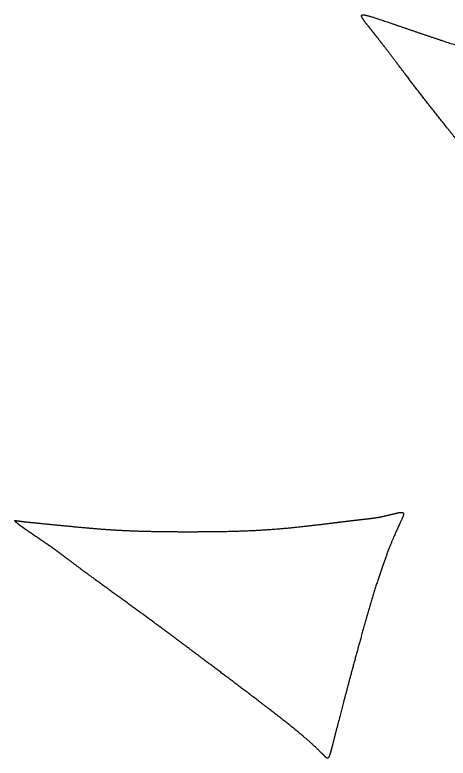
# Model space of a CAD drawing. Header units: centimetres. Extents: x 0 to 4, y 0 to 9.
# Drawn here: x 0.836 to 1.0528, y 1.443 to 1.8153 of the extents above; entities that cross this region are included whole.
import ezdxf

# ---------------------------------------------------------------- set-up
doc = ezdxf.new("R2010")
doc.units = ezdxf.units.CM
doc.header["$MEASUREMENT"] = 0
doc.layers.add('Chaveiro_TT v3_Sketch2', color=7, linetype='Continuous')

msp = doc.modelspace()

# ---------------------------------------------------------------- linework, layer by layer
at = {"layer": 'Chaveiro_TT v3_Sketch2'}
for points in [[(1.09375, 1.70689), (1.09398, 1.70731), (1.09451, 1.70829), (1.09557, 1.71019), (1.09755, 1.71362), (1.1009, 1.71931), (1.10496, 1.72619), (1.10948, 1.73388), (1.11423, 1.74198), (1.11898, 1.75004), (1.12355, 1.75767), (1.12781, 1.76449), (1.13167, 1.77022), (1.13502, 1.77469), (1.13777, 1.77783), (1.13978, 1.77973), (1.14087, 1.78065), (1.14088, 1.78096), (1.13968, 1.78104), (1.13727, 1.78115), (1.13378, 1.78145), (1.12939, 1.782), (1.12436, 1.7828), (1.11891, 1.7838), (1.11322, 1.78496), (1.10744, 1.78624), (1.10162, 1.7876), (1.09581, 1.78903), (1.08996, 1.79051), (1.08401, 1.79208), (1.07784, 1.79377), (1.0713, 1.79565), (1.06432, 1.79774), (1.05685, 1.80008), (1.04897, 1.80265), (1.04088, 1.80536), (1.03293, 1.80808), (1.02555, 1.81064), (1.01918, 1.81283), (1.0142, 1.81446), (1.01088, 1.81536), (1.00927, 1.81541), (1.00921, 1.81452), (1.01041, 1.8127), (1.01256, 1.80998), (1.01537, 1.80646), (1.01866, 1.80226), (1.02228, 1.79755), (1.02614, 1.79246), (1.03017, 1.78712), (1.03436, 1.78161), (1.03869, 1.77596), (1.04318, 1.77019), (1.04782, 1.76429), (1.0526, 1.75826), (1.0575, 1.75212), (1.06244, 1.74593), (1.06731, 1.73977), (1.07199, 1.73378), (1.07633, 1.7281), (1.08023, 1.72286), (1.08359, 1.71821), (1.08636, 1.71425), (1.08857, 1.71106), (1.09028, 1.70868), (1.09154, 1.70706), (1.09242, 1.70608), (1.09293, 1.70554), (1.09309, 1.70518), (1.09298, 1.70487), (1.09279, 1.70473), (1.09285, 1.70506), (1.09316, 1.70575), (1.09353, 1.70647), (1.09375, 1.70689)], [(1.09375, 1.70689), (1.09398, 1.70731), (1.09451, 1.70829), (1.09557, 1.71019), (1.09755, 1.71362), (1.1009, 1.71931), (1.10496, 1.72619), (1.10948, 1.73388), (1.11423, 1.74198), (1.11898, 1.75004), (1.12355, 1.75767), (1.12781, 1.76449), (1.13167, 1.77022), (1.13502, 1.77469), (1.13777, 1.77783), (1.13978, 1.77973), (1.14087, 1.78065), (1.14088, 1.78096), (1.13968, 1.78104), (1.13727, 1.78115), (1.13378, 1.78145), (1.12939, 1.782), (1.12436, 1.7828), (1.11891, 1.7838), (1.11322, 1.78496), (1.10744, 1.78624), (1.10162, 1.7876), (1.09581, 1.78903), (1.08996, 1.79051), (1.08401, 1.79208), (1.07784, 1.79377), (1.0713, 1.79565), (1.06432, 1.79774), (1.05685, 1.80008), (1.04897, 1.80265), (1.04088, 1.80536), (1.03293, 1.80808), (1.02555, 1.81064), (1.01918, 1.81283), (1.0142, 1.81446), (1.01088, 1.81536), (1.00927, 1.81541), (1.00921, 1.81452), (1.01041, 1.8127), (1.01256, 1.80998), (1.01537, 1.80646), (1.01866, 1.80226), (1.02228, 1.79755), (1.02614, 1.79246), (1.03017, 1.78712), (1.03436, 1.78161), (1.03869, 1.77596), (1.04318, 1.77019), (1.04782, 1.76429), (1.0526, 1.75826), (1.0575, 1.75212), (1.06244, 1.74593), (1.06731, 1.73977), (1.07199, 1.73378), (1.07633, 1.7281), (1.08023, 1.72286), (1.08359, 1.71821), (1.08636, 1.71425), (1.08857, 1.71106), (1.09028, 1.70868), (1.09154, 1.70706), (1.09242, 1.70608), (1.09293, 1.70554), (1.09309, 1.70518), (1.09298, 1.70487), (1.09279, 1.70473), (1.09285, 1.70506), (1.09316, 1.70575), (1.09353, 1.70647), (1.09375, 1.70689)], [(0.995, 1.45), (0.99521, 1.4508), (0.99565, 1.45253), (0.99641, 1.45551), (0.99763, 1.46026), (0.99948, 1.46739), (1.00162, 1.47556), (1.00401, 1.48456), (1.00658, 1.49412), (1.00927, 1.50397), (1.01203, 1.51383), (1.01483, 1.5234), (1.01764, 1.53241), (1.0204, 1.54063), (1.02306, 1.54784), (1.02555, 1.55389), (1.02774, 1.5587), (1.02946, 1.56223), (1.0305, 1.56457), (1.03065, 1.56584), (1.02982, 1.56624), (1.02808, 1.56601), (1.02569, 1.56542), (1.02296, 1.5647), (1.02013, 1.56404), (1.01723, 1.56351), (1.0141, 1.56307), (1.01053, 1.56266), (1.00629, 1.56218), (1.00128, 1.56159), (0.99555, 1.56088), (0.98924, 1.5601), (0.98254, 1.55931), (0.97567, 1.55856), (0.96879, 1.55791), (0.962, 1.5574), (0.95531, 1.55701), (0.94869, 1.55675), (0.94206, 1.55658), (0.93536, 1.55648), (0.92856, 1.55643), (0.92166, 1.55641), (0.91471, 1.55644), (0.90779, 1.55651), (0.901, 1.55665), (0.89441, 1.55686), (0.88806, 1.55716), (0.88196, 1.55754), (0.87604, 1.558), (0.87023, 1.55851), (0.86449, 1.55906), (0.85883, 1.55961), (0.85334, 1.56015), (0.84824, 1.56065), (0.84382, 1.5611), (0.84035, 1.56147), (0.83798, 1.56176), (0.83666, 1.56196), (0.8361, 1.56207), (0.83594, 1.56205), (0.83601, 1.56183), (0.83645, 1.56129), (0.83758, 1.56029), (0.8396, 1.55876), (0.84243, 1.55679), (0.84579, 1.55452), (0.84931, 1.55216), (0.85269, 1.54985), (0.85583, 1.54763), (0.85884, 1.54541), (0.86195, 1.54306), (0.86543, 1.54042), (0.86947, 1.53739), (0.8741, 1.53396), (0.87926, 1.53018), (0.88477, 1.52617), (0.89044, 1.52205), (0.89608, 1.51795), (0.90156, 1.51394), (0.90685, 1.51005), (0.91196, 1.50627), (0.91699, 1.50252), (0.92203, 1.49874), (0.92718, 1.49486), (0.93254, 1.49083), (0.93812, 1.48664), (0.94391, 1.48227), (0.94987, 1.47778), (0.95589, 1.47322), (0.96188, 1.46865), (0.96768, 1.46416), (0.97314, 1.45986), (0.97808, 1.45585), (0.98235, 1.45224), (0.98583, 1.44911), (0.98849, 1.44655), (0.99035, 1.44463), (0.99157, 1.44338), (0.99234, 1.44283), (0.99288, 1.44305), (0.9934, 1.44416), (0.99392, 1.44589), (0.99441, 1.44772), (0.99479, 1.4492), (0.995, 1.45)], [(0.995, 1.45), (0.99521, 1.4508), (0.99565, 1.45253), (0.99641, 1.45551), (0.99763, 1.46026), (0.99948, 1.46739), (1.00162, 1.47556), (1.00401, 1.48456), (1.00658, 1.49412), (1.00927, 1.50397), (1.01203, 1.51383), (1.01483, 1.5234), (1.01764, 1.53241), (1.0204, 1.54063), (1.02306, 1.54784), (1.02555, 1.55389), (1.02774, 1.5587), (1.02946, 1.56223), (1.0305, 1.56457), (1.03065, 1.56584), (1.02982, 1.56624), (1.02808, 1.56601), (1.02569, 1.56542), (1.02296, 1.5647), (1.02013, 1.56404), (1.01723, 1.56351), (1.0141, 1.56307), (1.01053, 1.56266), (1.00629, 1.56218), (1.00128, 1.56159), (0.99555, 1.56088), (0.98924, 1.5601), (0.98254, 1.55931), (0.97567, 1.55856), (0.96879, 1.55791), (0.962, 1.5574), (0.95531, 1.55701), (0.94869, 1.55675), (0.94206, 1.55658), (0.93536, 1.55648), (0.92856, 1.55643), (0.92166, 1.55641), (0.91471, 1.55644), (0.90779, 1.55651), (0.901, 1.55665), (0.89441, 1.55686), (0.88806, 1.55716), (0.88196, 1.55754), (0.87604, 1.558), (0.87023, 1.55851), (0.86449, 1.55906), (0.85883, 1.55961), (0.85334, 1.56015), (0.84824, 1.56065), (0.84382, 1.5611), (0.84035, 1.56147), (0.83798, 1.56176), (0.83666, 1.56196), (0.8361, 1.56207), (0.83594, 1.56205), (0.83601, 1.56183), (0.83645, 1.56129), (0.83758, 1.56029), (0.8396, 1.55876), (0.84243, 1.55679), (0.84579, 1.55452), (0.84931, 1.55216), (0.85269, 1.54985), (0.85583, 1.54763), (0.85884, 1.54541), (0.86195, 1.54306), (0.86543, 1.54042), (0.86947, 1.53739), (0.8741, 1.53396), (0.87926, 1.53018), (0.88477, 1.52617), (0.89044, 1.52205), (0.89608, 1.51795), (0.90156, 1.51394), (0.90685, 1.51005), (0.91196, 1.50627), (0.91699, 1.50252), (0.92203, 1.49874), (0.92718, 1.49486), (0.93254, 1.49083), (0.93812, 1.48664), (0.94391, 1.48227), (0.94987, 1.47778), (0.95589, 1.47322), (0.96188, 1.46865), (0.96768, 1.46416), (0.97314, 1.45986), (0.97808, 1.45585), (0.98235, 1.45224), (0.98583, 1.44911), (0.98849, 1.44655), (0.99035, 1.44463), (0.99157, 1.44338), (0.99234, 1.44283), (0.99288, 1.44305), (0.9934, 1.44416), (0.99392, 1.44589), (0.99441, 1.44772), (0.99479, 1.4492), (0.995, 1.45)]]:
    msp.add_open_spline(points, degree=5, dxfattribs=at)

doc.saveas('drawing.dxf')
